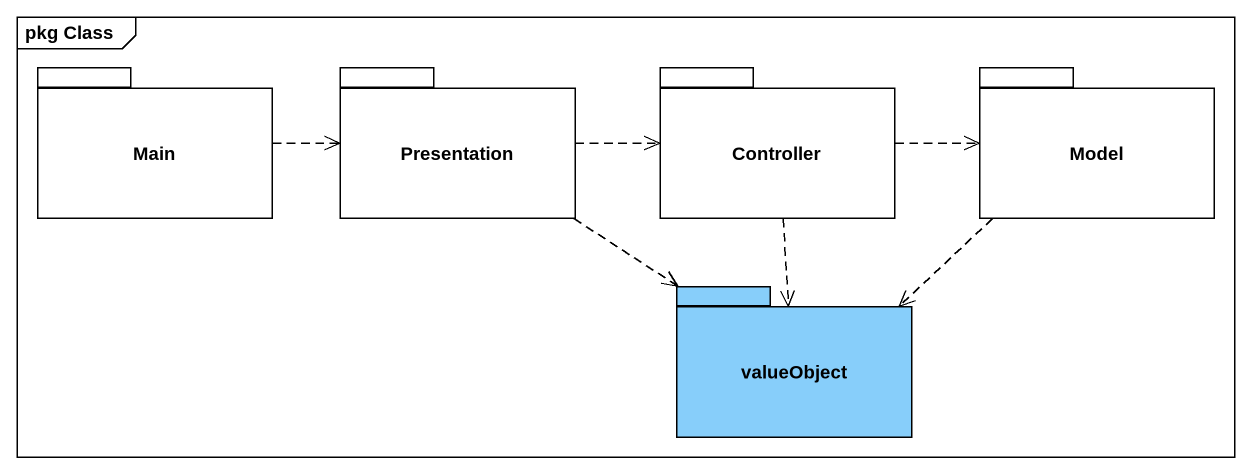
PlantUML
@startuml
mainframe pkg Class
package Main {
}
package Presentation {
}
package Controller {
}
package Model {
}
package valueObject #87CEFA {
}
Main .right.> Presentation
Presentation .right.> Controller
Presentation ..> valueObject
Controller .right.> Model
Controller ..> valueObject
Model ..> valueObject
@enduml
